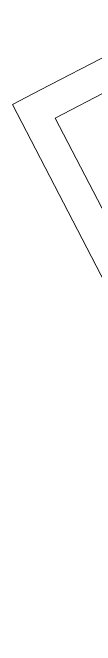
# Model space of a CAD drawing. Header units: metres. Extents: x 2740299.3 to 2740354.3, y 1267793.1 to 1267844.4.
# Drawn here: x 2740335.298 to 2740335.953, y 1267794.484 to 1267799.467 of the extents above; entities that cross this region are included whole.
import ezdxf

# ---------------------------------------------------------------- set-up
doc = ezdxf.new("R2010")
doc.units = ezdxf.units.M
doc.layers.add('grundriss', color=7, linetype='Continuous', true_color=0x000000)

msp = doc.modelspace()

# ---------------------------------------------------------------- linework, layer by layer
at = {"layer": 'grundriss', "color": 7, "linetype": 'Continuous', "lineweight": 13}
for p, q in [((2740338.0037, 1267800.1503), (2740335.52, 1267798.8578)), ((2740335.6354, 1267798.6361), (2740338.1191, 1267799.9285)), ((2740335.2982, 1267798.7424), (2740335.52, 1267798.8578)), ((2740335.2982, 1267798.7424), (2740337.5142, 1267794.4841)), ((2740337.7359, 1267794.5996), (2740335.6354, 1267798.6361))]:
    msp.add_line(p, q, dxfattribs=at)

doc.saveas('drawing.dxf')
